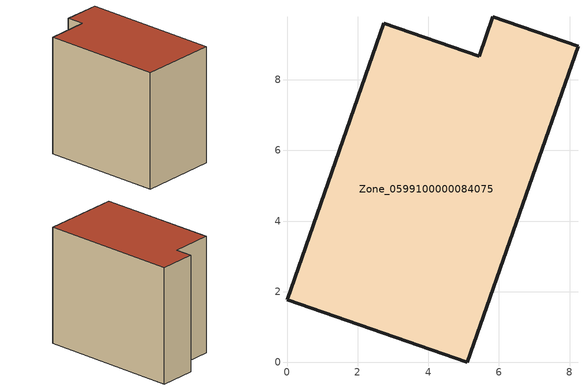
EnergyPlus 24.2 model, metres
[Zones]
Zone_0599100000084075
 floor ground (C_G): 5.1,0 0,1.78 2.74,9.6 5.44,8.67 5.82,9.79 8.24,8.95 z0
 wall outside (C_F): 5.82,9.79 5.44,8.67 2.74,9.6 0,1.78 5.1,0 8.24,8.95 5.82,9.79 z0:8.12
 roof outside (C_R): 5.1,0 8.24,8.95 5.82,9.79 5.44,8.67 2.74,9.6 0,1.78 z8.12
[BUILDING]
Pand.0599100000084075: North Axis=0; Terrain=City; Loads Convergence Tolerance Value=0.04; Temperature Convergence Tolerance Value=0.4; Solar Distribution=FullExterior; Maximum Number of Warmup Days=25; Minimum Number of Warmup Days=1
[Site:Location]
Rotterdam.The.Hague.AP_ZH_NLD Design_Conditions: Latitude=51.96; Longitude=4.45; Time Zone=1; Elevation=-4.5
[SITE:GROUNDTEMPERATURE:BUILDINGSURFACE]
18, 18, 18, 18, 18, 18, 18, 18, 18, 18, 18, 18
[MATERIAL] Thermal Absorptance=0.9; Solar Absorptance=0.7; Visible Absorptance=0.7
Name | Roughness | Thickness | Conductivity | Density | Specific Heat
G.TI.1975-1991 | MediumSmooth | 0.15 | 0.288461 | 540 | 1210
F.TI.1975-1991 | Rough | 0.3 | 0.230769 | 1920 | 840
R.TI.1975-1991 | MediumRough | 0.2 | 0.153846 | 1500 | 1000
[CONSTRUCTION]
C_G: G.TI.1975-1991
C_F: F.TI.1975-1991
C_R: R.TI.1975-1991
[ZONE]
Zone_0599100000084075: Type=1; Multiplier=1; Ceiling Height=Autocalculate; Volume=Autocalculate; Floor Area=autocalculate; Part of Total Floor Area=Yes
[ZONEINFILTRATION:DESIGNFLOWRATE]
Infil_Zone_0599100000084075: Zone or ZoneList or Space or SpaceList=Zone_0599100000084075; Schedule=AlwaysOn; Design Flow Rate Calculation Method=Flow/Area; Flow Rate per Floor Area=0.003; Constant Term Coefficient=1; Temperature Term Coefficient=0; Velocity Term Coefficient=0; Velocity Squared Term Coefficient=0
[HVACTEMPLATE:ZONE:IDEALLOADSAIRSYSTEM]
Zone_0599100000084075: Maximum Heating Supply Air Temperature=50; Minimum Cooling Supply Air Temperature=13; Maximum Heating Supply Air Humidity Ratio=0.0156; Minimum Cooling Supply Air Humidity Ratio=0.0077; Heating Limit=NoLimit; Cooling Limit=NoLimit; Dehumidification Control Type=ConstantSensibleHeatRatio; Cooling Sensible Heat Ratio=0.7; Dehumidification Setpoint=60; Humidification Control Type=None; Humidification Setpoint=30; Outdoor Air Method=None; Outdoor Air Flow Rate per Person=0.00944; Outdoor Air Flow Rate per Zone Floor Area=0; Outdoor Air Flow Rate per Zone=0; Demand Controlled Ventilation Type=None; Outdoor Air Economizer Type=NoEconomizer; Heat Recovery Type=None; Sensible Heat Recovery Effectiveness=0.7; Latent Heat Recovery Effectiveness=0.65
[ZONECONTROL:THERMOSTAT]
ThermostatControl_Zone_0599100000084075: Zone or ZoneList=Zone_0599100000084075; Control Type Schedule=DualSetpointControlType; Control 1=Thermostat_Zone_0599100000084075; Temperature Difference Between Cutout And Setpoint=0
[THERMOSTATSETPOINT:DUALSETPOINT]
Thermostat_Zone_0599100000084075: Heating Setpoint Temperature Schedule=HeatingSetpoint_Zone_0599100000084075; Cooling Setpoint Temperature Schedule=CoolingSetpoint_Zone_0599100000084075
[SCHEDULE:COMPACT]
HeatingSetpoint_Zone_0599100000084075: Through: 12/31, For: AllDays, Until: 24:00, 21
CoolingSetpoint_Zone_0599100000084075: Through: 12/31, For: AllDays, Until: 24:00, 24
DualSetpointControlType: Through: 12/31, For: AllDays, Until: 24:00, 4
AlwaysOn: Through: 12/31, For: AllDays, Until: 24:00, 1
